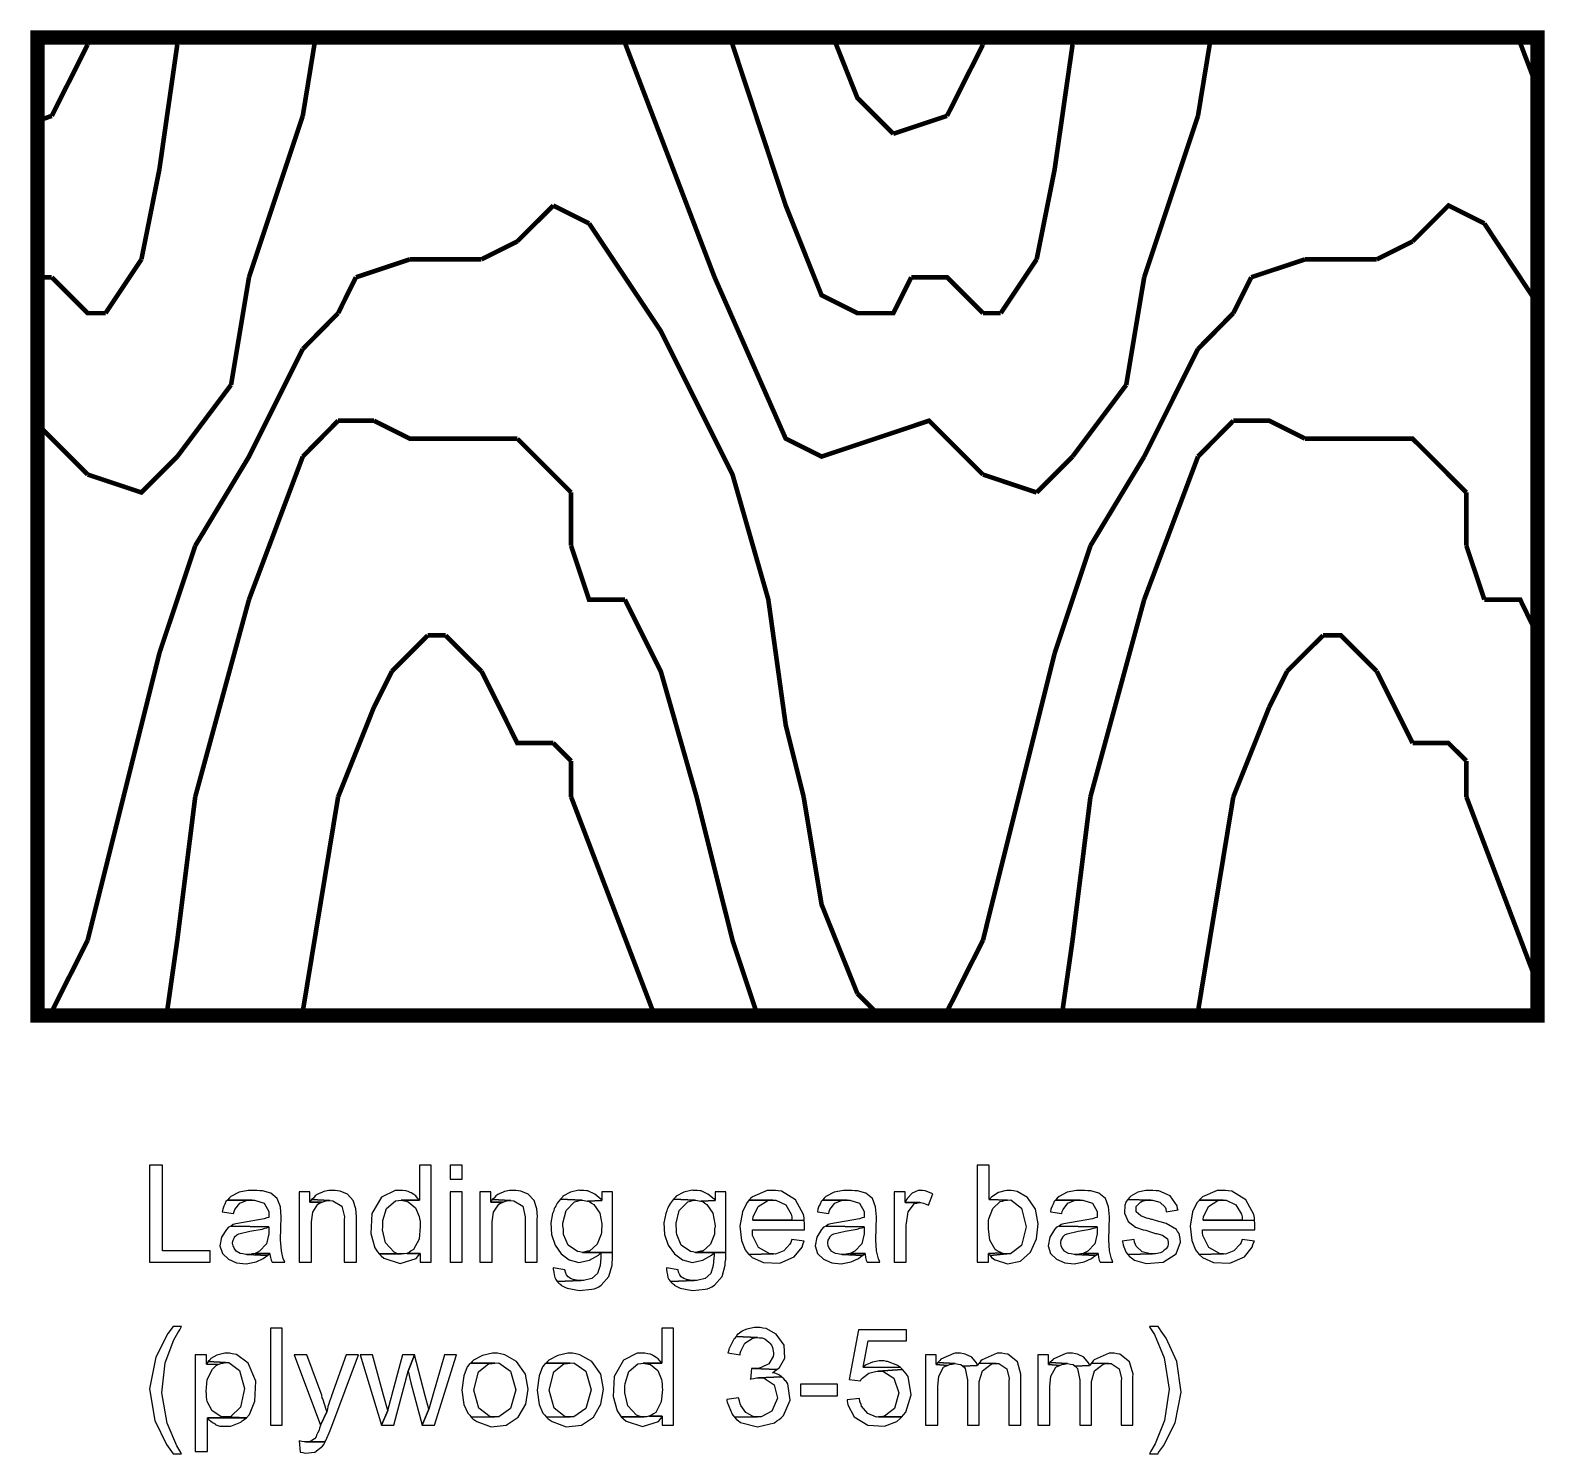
# Model space of a CAD drawing. Extents: x 1 to 22.3, y 1.3 to 32.
# Drawn here: x 9.833 to 12.297, y 1.577 to 3.892 of the extents above; entities that cross this region are included whole.
import ezdxf

# ---------------------------------------------------------------- set-up
doc = ezdxf.new("R2010")
doc.units = 0
doc.layers.get('0').update_dxf_attribs({"linetype": 'CONTINUOUS'})

msp = doc.modelspace()

# ---------------------------------------------------------------- linework, layer by layer
at = {"color": 0, "const_width": 0.02333}
msp.add_lwpolyline([(9.845, 3.88026), (12.2858, 3.88026), (12.2858, 2.28944), (9.845, 2.28944), (9.845, 3.88026)], close=True, dxfattribs=at)
at = {"color": 253, "const_width": 0.0075}
for points in [[(9.86833, 3.75276), (9.92665, 3.8686)], [(9.92665, 3.8686), (9.92914, 3.88026)], [(10.0433, 3.66525), (10.0725, 3.8686)], [(10.0725, 3.8686), (10.0733, 3.88026)], [(10.2767, 3.75276), (10.2975, 3.88026)], [(10.7975, 3.88026), (10.9467, 3.49029)], [(10.9725, 3.88026), (10.9759, 3.8686)], [(10.9759, 3.8686), (11.0625, 3.60693), (11.1208, 3.4611), (11.1791, 3.43192), (11.2375, 3.43192), (11.2667, 3.49029)], [(11.14, 3.88026), (11.1791, 3.78196), (11.2375, 3.72358)], [(11.325, 3.75276), (11.3834, 3.8686)], [(11.3834, 3.8686), (11.3858, 3.88026)], [(11.5, 3.66525), (11.5292, 3.8686)], [(11.5292, 3.8686), (11.53, 3.88026)], [(11.7333, 3.75276), (11.7542, 3.88026)], [(12.2542, 3.88026), (12.2858, 3.79693)], [(9.845, 3.74442), (9.86833, 3.75276)], [(10.1892, 3.49029), (10.2767, 3.75276)], [(11.2375, 3.72358), (11.325, 3.75276)], [(11.6458, 3.49029), (11.7333, 3.75276)], [(10.0142, 3.51942), (10.0433, 3.66525)], [(11.4708, 3.51942), (11.5, 3.66525)], [(10.6258, 3.54861), (10.6842, 3.60693)], [(10.6842, 3.60693), (10.7425, 3.57775)], [(12.0825, 3.54861), (12.1408, 3.60693), (12.1992, 3.57775)], [(10.7425, 3.57775), (10.8592, 3.40278), (10.9759, 3.16943), (11.0342, 2.9661), (11.0625, 2.76193), (11.0917, 2.64529)], [(12.1992, 3.57775), (12.2858, 3.44694)], [(10.5675, 3.51942), (10.6258, 3.54861)], [(12.0241, 3.51942), (12.0825, 3.54861)], [(9.95583, 3.43192), (10.0142, 3.51942)], [(10.3633, 3.49029), (10.4508, 3.51942)], [(10.4508, 3.51942), (10.5384, 3.51942)], [(10.5675, 3.51942), (10.5384, 3.51942)], [(11.4125, 3.43192), (11.4708, 3.51942)], [(11.82, 3.49029), (11.9075, 3.51942)], [(11.9075, 3.51942), (11.995, 3.51942)], [(12.0241, 3.51942), (11.995, 3.51942)], [(9.845, 3.49029), (9.86833, 3.49029)], [(9.86833, 3.49029), (9.89751, 3.4611)], [(10.16, 3.31526), (10.1892, 3.49029)], [(10.3342, 3.43192), (10.3633, 3.49029)], [(10.9467, 3.49029), (11.0625, 3.22775), (11.1208, 3.19862), (11.2958, 3.25694), (11.3834, 3.16943)], [(11.2667, 3.49029), (11.325, 3.49029), (11.3542, 3.4611)], [(11.6166, 3.31526), (11.6458, 3.49029)], [(11.7908, 3.43192), (11.82, 3.49029)], [(9.89751, 3.4611), (9.92665, 3.43192), (9.95583, 3.43192)], [(11.3542, 3.4611), (11.3834, 3.43192)], [(10.2767, 3.37358), (10.3342, 3.43192)], [(11.3834, 3.43192), (11.4125, 3.43192)], [(11.7333, 3.37358), (11.7908, 3.43192)], [(10.1892, 3.19862), (10.2767, 3.37358)], [(11.6458, 3.19862), (11.7333, 3.37358)], [(10.0725, 3.19862), (10.16, 3.31526)], [(11.5292, 3.19862), (11.6166, 3.31526)], [(9.845, 3.25108), (9.92665, 3.16943)], [(10.2767, 3.19862), (10.3342, 3.25694)], [(10.3342, 3.25694), (10.3925, 3.25694)], [(10.3925, 3.25694), (10.4508, 3.22775), (10.5092, 3.22775)], [(11.7333, 3.19862), (11.7908, 3.25694)], [(11.7908, 3.25694), (11.8492, 3.25694), (11.9075, 3.22775)], [(10.5092, 3.22775), (10.5384, 3.22775)], [(10.5384, 3.22775), (10.6258, 3.22775)], [(10.6258, 3.22775), (10.655, 3.19862)], [(11.9075, 3.22775), (11.9658, 3.22775)], [(11.9658, 3.22775), (11.995, 3.22775)], [(11.995, 3.22775), (12.0825, 3.22775), (12.1117, 3.19862)], [(9.92665, 3.16943), (10.0142, 3.14025), (10.0725, 3.19862)], [(10.1017, 3.0536), (10.1892, 3.19862)], [(10.1892, 2.9661), (10.2767, 3.19862)], [(10.655, 3.19862), (10.7133, 3.14025)], [(11.4708, 3.14025), (11.5292, 3.19862)], [(11.5583, 3.0536), (11.6458, 3.19862)], [(11.6458, 2.9661), (11.7333, 3.19862)], [(12.1117, 3.19862), (12.17, 3.14025)], [(11.3834, 3.16943), (11.4708, 3.14025)], [(10.7133, 3.14025), (10.7133, 3.0536)], [(12.17, 3.14025), (12.17, 3.0536)], [(10.0433, 2.87858), (10.1017, 3.0536)], [(10.7133, 3.0536), (10.7425, 2.9661), (10.8008, 2.9661)], [(11.5, 2.87858), (11.5583, 3.0536)], [(12.17, 3.0536), (12.1992, 2.9661)], [(10.1017, 2.64524), (10.1892, 2.9661)], [(10.8008, 2.9661), (10.83, 2.90776)], [(11.5583, 2.64524), (11.6458, 2.9661)], [(12.1992, 2.9661), (12.2575, 2.9661), (12.2858, 2.90776)], [(10.4217, 2.84944), (10.48, 2.90776)], [(10.48, 2.90776), (10.5092, 2.90776)], [(10.5092, 2.90776), (10.5384, 2.87858)], [(10.9175, 2.64524), (10.8592, 2.84944), (10.83, 2.90776)], [(11.8783, 2.84944), (11.9367, 2.90776)], [(11.9367, 2.90776), (11.9658, 2.90776), (11.995, 2.87858)], [(9.98503, 2.64524), (10.0433, 2.87858)], [(10.5384, 2.87858), (10.5675, 2.84944)], [(11.4417, 2.64524), (11.5, 2.87858)], [(11.995, 2.87858), (12.0241, 2.84944)], [(10.3925, 2.79107), (10.4217, 2.84944)], [(10.5675, 2.84944), (10.5967, 2.79107)], [(11.8492, 2.79107), (11.8783, 2.84944)], [(12.0241, 2.84944), (12.0533, 2.79107)], [(10.3342, 2.64524), (10.3925, 2.79107)], [(10.5967, 2.79107), (10.6258, 2.73275), (10.655, 2.73275)], [(11.7908, 2.64524), (11.8492, 2.79107)], [(12.0533, 2.79107), (12.0825, 2.73275)], [(10.655, 2.73275), (10.6842, 2.73275)], [(10.6842, 2.73275), (10.7133, 2.70361)], [(12.0825, 2.73275), (12.1117, 2.73275)], [(12.1117, 2.73275), (12.1408, 2.73275), (12.17, 2.70361)], [(10.7133, 2.64524), (10.7133, 2.70361)], [(12.17, 2.64524), (12.17, 2.70361)], [(9.95583, 2.5286), (9.98503, 2.64529)], [(10.0725, 2.41194), (10.1017, 2.64524)], [(10.2767, 2.29611), (10.3342, 2.64529)], [(10.7133, 2.64524), (10.8492, 2.28944)], [(10.9175, 2.64524), (10.9759, 2.41194), (11.0167, 2.28944)], [(11.0917, 2.64524), (11.1208, 2.47026), (11.1791, 2.32525)], [(11.4125, 2.5286), (11.4417, 2.64529)], [(11.5292, 2.41194), (11.5583, 2.64524)], [(11.7333, 2.29611), (11.7908, 2.64529)], [(12.17, 2.64524), (12.2858, 2.34028)], [(9.92665, 2.41194), (9.95583, 2.5286)], [(11.3834, 2.41194), (11.4125, 2.5286)], [(9.86833, 2.29611), (9.92665, 2.41194)], [(10.055, 2.28944), (10.0725, 2.41194)], [(11.325, 2.29611), (11.3834, 2.41194)], [(11.5117, 2.28944), (11.5292, 2.41194)], [(11.1791, 2.32525), (11.215, 2.28944)], [(9.84999, 2.28944), (9.86833, 2.29611)], [(10.2741, 2.28944), (10.2767, 2.29611)], [(11.3066, 2.28944), (11.325, 2.29611)], [(11.7308, 2.28944), (11.7333, 2.29611)]]:
    msp.add_lwpolyline(points, dxfattribs=at)
at = {"color": 0}
for points in [[(10.0483, 2.04611), (10.0275, 2.04611), (10.0275, 1.88861), (10.1258, 1.88861), (10.1258, 1.90696), (10.0483, 1.90696)], [(10.4858, 2.04611), (10.4667, 2.04611), (10.4667, 1.98942), (10.4367, 1.98942), (10.445, 1.98774), (10.4484, 1.98676), (10.4602, 1.97706), (10.4662, 1.96272), (10.4667, 1.95942), (10.4675, 1.95443), (10.4675, 1.94943), (10.4679, 1.94618), (10.466, 1.92606), (10.4567, 1.90886), (10.4533, 1.90696), (10.45, 1.9044), (10.4459, 1.90278), (10.4675, 1.90278), (10.4675, 1.88861), (10.4858, 1.88861)], [(10.5167, 2.0236), (10.5358, 2.0236), (10.5358, 2.04611), (10.5167, 2.04611), (10.5167, 2.0236)], [(11.3933, 2.04611), (11.3742, 2.04611), (11.3742, 1.88861), (11.3925, 1.88861), (11.3925, 1.90278), (11.4134, 1.9036), (11.4067, 1.90696), (11.4034, 1.90896), (11.3946, 1.92432), (11.3925, 1.94265), (11.3925, 1.94607), (11.3925, 1.95611), (11.3929, 1.9591), (11.3994, 1.97553), (11.4117, 1.98719), (11.415, 1.98774), (11.4192, 1.98942), (11.4233, 1.98942), (11.3933, 1.99029)], [(10.1967, 2.00526), (10.1917, 2.00526), (10.1881, 2.00493), (10.1732, 2.00206), (10.1597, 1.99517), (10.1567, 1.99278), (10.1542, 1.98942), (10.1942, 1.98942), (10.1984, 1.98921), (10.2141, 1.98454), (10.2216, 1.97076), (10.2217, 1.9661), (10.2217, 1.9611), (10.2183, 1.96029), (10.2139, 1.9591), (10.1676, 1.95079), (10.1634, 1.94943), (10.16, 1.94694), (10.2217, 1.94607), (10.2217, 1.93858), (10.2217, 1.93446), (10.2179, 1.9184), (10.2064, 1.90653), (10.2025, 1.9044), (10.1992, 1.90278), (10.2233, 1.90278), (10.2233, 1.9011), (10.2242, 1.89611), (10.225, 1.89193), (10.2267, 1.88861), (10.2475, 1.88861), (10.2467, 1.89025), (10.2449, 1.8941), (10.2419, 1.90668), (10.2407, 1.92497), (10.2412, 1.94385), (10.2416, 1.96208), (10.2402, 1.97846), (10.2351, 1.99181), (10.2246, 2.00088), (10.2112, 2.00439), (10.2067, 2.00444), (10.2017, 2.00526)], [(10.2884, 2.00276), (10.2708, 2.00276), (10.2708, 1.88861), (10.2908, 1.88861), (10.2908, 1.95111), (10.2907, 1.95421), (10.293, 1.96983), (10.3013, 1.98275), (10.3041, 1.98443), (10.3083, 1.98611), (10.2884, 1.98611)], [(10.325, 2.00526), (10.3192, 2.00526), (10.3108, 2.00358), (10.3075, 2.00196), (10.3033, 2.00028), (10.3, 1.99858), (10.2967, 1.9961), (10.2942, 1.99278), (10.2908, 1.99029), (10.3209, 1.98861), (10.3258, 1.98839), (10.3404, 1.97944), (10.3445, 1.96218), (10.3442, 1.95774), (10.3442, 1.88861), (10.3642, 1.88861), (10.3642, 1.95861), (10.3642, 1.96272), (10.3632, 1.97504), (10.3588, 1.98888), (10.3494, 1.99903), (10.3375, 2.0039), (10.3333, 2.00444), (10.3292, 2.00526)], [(10.435, 2.00526), (10.4342, 2.00526), (10.4268, 2.00526), (10.4047, 1.99419), (10.3893, 1.96756), (10.3875, 1.93479), (10.394, 1.91157), (10.3983, 1.90528), (10.4008, 1.90192), (10.4375, 1.90192), (10.4333, 1.90192), (10.43, 1.90278), (10.4255, 1.90446), (10.4115, 1.91997), (10.4066, 1.94086), (10.4067, 1.94526), (10.4067, 1.95193), (10.4071, 1.95611), (10.4129, 1.97553), (10.4277, 1.98796), (10.4325, 1.98861), (10.4367, 1.98942), (10.4667, 1.98942), (10.4633, 1.99278), (10.4608, 1.9961), (10.4575, 1.99858), (10.4533, 2.00108), (10.4517, 2.00196), (10.4483, 2.00358), (10.4442, 2.00444), (10.4392, 2.00526)], [(10.5167, 1.88861), (10.5358, 1.88861), (10.5358, 2.00276), (10.5167, 2.00276), (10.5167, 1.88861)], [(10.5825, 2.00276), (10.565, 2.00276), (10.565, 1.88861), (10.585, 1.88861), (10.585, 1.95111), (10.5848, 1.95421), (10.5872, 1.96983), (10.5955, 1.98275), (10.5983, 1.98443), (10.6025, 1.98611), (10.5825, 1.98611)], [(10.6191, 2.00526), (10.6133, 2.00526), (10.605, 2.00358), (10.6017, 2.00196), (10.5975, 2.00028), (10.5942, 1.99858), (10.5908, 1.9961), (10.5883, 1.99278), (10.585, 1.99029), (10.615, 1.98861), (10.62, 1.98839), (10.6346, 1.97944), (10.6387, 1.96218), (10.6383, 1.95774), (10.6383, 1.88861), (10.6583, 1.88861), (10.6583, 1.95861), (10.6584, 1.96272), (10.6574, 1.97504), (10.653, 1.98888), (10.6436, 1.99903), (10.6316, 2.0039), (10.6275, 2.00444), (10.6233, 2.00526)], [(10.73, 2.00526), (10.7275, 2.00526), (10.726, 2.00553), (10.7125, 2.00228), (10.7001, 1.99576), (10.6992, 1.99442), (10.6959, 1.9911), (10.7308, 1.98942), (10.7317, 1.98942), (10.74, 1.98774), (10.7633, 1.98861), (10.7633, 1.98942), (10.7619, 1.99089), (10.7518, 1.99897), (10.7405, 2.00435), (10.7383, 2.00444), (10.7342, 2.00526)], [(10.7808, 2.00276), (10.7633, 2.00276), (10.7633, 1.98861), (10.74, 1.98774), (10.7433, 1.98693), (10.7467, 1.98443), (10.7502, 1.98226), (10.7599, 1.96799), (10.7631, 1.95068), (10.7633, 1.94694), (10.7625, 1.94194), (10.7625, 1.9369), (10.7623, 1.93392), (10.7557, 1.91769), (10.7432, 1.90657), (10.74, 1.90608), (10.7317, 1.9044), (10.7808, 1.9044)], [(10.9142, 2.00526), (10.9117, 2.00526), (10.9102, 2.00553), (10.8967, 2.00228), (10.8843, 1.99576), (10.8834, 1.99442), (10.88, 1.9911), (10.915, 1.98942), (10.9158, 1.98942), (10.9242, 1.98774), (10.9475, 1.98861), (10.9475, 1.98942), (10.946, 1.99089), (10.936, 1.99897), (10.9247, 2.00435), (10.9225, 2.00444), (10.9183, 2.00526)], [(10.965, 2.00276), (10.9475, 2.00276), (10.9475, 1.98861), (10.9242, 1.98774), (10.9275, 1.98693), (10.9308, 1.98443), (10.9343, 1.98226), (10.9441, 1.96799), (10.9473, 1.95068), (10.9475, 1.94694), (10.9467, 1.94194), (10.9467, 1.9369), (10.9465, 1.93392), (10.9399, 1.91769), (10.9274, 1.90657), (10.9242, 1.90608), (10.9158, 1.9044), (10.965, 1.9044)], [(11.0417, 2.00526), (11.0408, 2.00526), (11.0321, 2.00526), (11.0083, 1.9949), (11.0059, 1.99278), (11.0025, 1.98942), (11.0417, 1.98942), (11.0464, 1.9891), (11.0626, 1.98172), (11.0715, 1.96631), (11.0725, 1.96192), (11.0725, 1.95692), (11.0092, 1.95692), (11.0925, 1.95611), (11.0925, 1.96029), (11.0917, 1.96576), (11.0786, 1.98964), (11.0557, 2.00385), (11.05, 2.00444), (11.0458, 2.00526)], [(11.165, 2.00526), (11.16, 2.00526), (11.1564, 2.00493), (11.1415, 2.00206), (11.128, 1.99517), (11.125, 1.99278), (11.1225, 1.98942), (11.1625, 1.98942), (11.1667, 1.98921), (11.1825, 1.98454), (11.1899, 1.97076), (11.19, 1.9661), (11.19, 1.9611), (11.1867, 1.96029), (11.1823, 1.9591), (11.136, 1.95079), (11.1317, 1.94943), (11.1283, 1.94694), (11.19, 1.94607), (11.19, 1.93858), (11.19, 1.93446), (11.1862, 1.9184), (11.1747, 1.90653), (11.1708, 1.9044), (11.1675, 1.90278), (11.1917, 1.90278), (11.1917, 1.9011), (11.1925, 1.89611), (11.1934, 1.89193), (11.195, 1.88861), (11.2158, 1.88861), (11.215, 1.89025), (11.2132, 1.8941), (11.2102, 1.90668), (11.209, 1.92497), (11.2095, 1.94385), (11.21, 1.96208), (11.2086, 1.97846), (11.2035, 1.99181), (11.1929, 2.00088), (11.1795, 2.00439), (11.175, 2.00444), (11.17, 2.00526)], [(11.2567, 2.00276), (11.2392, 2.00276), (11.2392, 1.88861), (11.2584, 1.88861), (11.2584, 1.94862), (11.2588, 1.95182), (11.2615, 1.97026), (11.2718, 1.98378), (11.2758, 1.98443), (11.2808, 1.98525), (11.2567, 1.98525)], [(11.2817, 2.00526), (11.2808, 2.00526), (11.2781, 2.0051), (11.2682, 2.00065), (11.2607, 1.9924), (11.2592, 1.99029), (11.2567, 1.98525), (11.2825, 1.98525), (11.2867, 1.98443), (11.295, 1.98113), (11.3017, 1.9994), (11.2892, 2.00444), (11.285, 2.00526)], [(11.425, 2.00526), (11.4225, 2.00526), (11.419, 2.00461), (11.4085, 2.00196), (11.3995, 1.99582), (11.3967, 1.9936), (11.3933, 1.99029), (11.4233, 1.98942), (11.429, 1.98958), (11.4464, 1.97601), (11.4539, 1.94564), (11.4459, 1.91531), (11.4283, 1.90181), (11.4225, 1.90192), (11.395, 1.89942), (11.3975, 1.89611), (11.4032, 1.89236), (11.4234, 1.8859), (11.4447, 1.89003), (11.4607, 1.90479), (11.4705, 1.92626), (11.4735, 1.95079), (11.4689, 1.9745), (11.4557, 1.99371), (11.4392, 2.00331), (11.4333, 2.00444), (11.4291, 2.00526)], [(11.5442, 2.00526), (11.5392, 2.00526), (11.5356, 2.00493), (11.5207, 2.00206), (11.5072, 1.99517), (11.5042, 1.99278), (11.5017, 1.98942), (11.5417, 1.98942), (11.5459, 1.98921), (11.5616, 1.98454), (11.5691, 1.97076), (11.5692, 1.9661), (11.5692, 1.9611), (11.5658, 1.96029), (11.5615, 1.9591), (11.5151, 1.95079), (11.5108, 1.94943), (11.5075, 1.94694), (11.5692, 1.94607), (11.5692, 1.93858), (11.5692, 1.93446), (11.5654, 1.9184), (11.5539, 1.90653), (11.55, 1.9044), (11.5467, 1.90278), (11.5709, 1.90278), (11.5709, 1.9011), (11.5717, 1.89611), (11.5725, 1.89193), (11.5742, 1.88861), (11.595, 1.88861), (11.5942, 1.89025), (11.5924, 1.8941), (11.5894, 1.90668), (11.5882, 1.92497), (11.5887, 1.94385), (11.5891, 1.96208), (11.5877, 1.97846), (11.5826, 1.99181), (11.5721, 2.00088), (11.5587, 2.00439), (11.5541, 2.00444), (11.5492, 2.00526)], [(11.655, 2.00526), (11.6517, 2.00526), (11.6483, 2.00499), (11.6356, 2.00211), (11.6243, 1.99571), (11.6217, 1.9936), (11.6191, 1.99029), (11.6567, 1.98942), (11.6593, 1.98931), (11.6712, 1.98617), (11.6798, 1.97792), (11.6808, 1.97526), (11.6816, 1.97026), (11.7008, 1.97358), (11.7, 1.97526), (11.6994, 1.98004), (11.6882, 1.99653), (11.6694, 2.00418), (11.665, 2.00444), (11.66, 2.00526)], [(11.7741, 2.00526), (11.7733, 2.00526), (11.7646, 2.00526), (11.7408, 1.9949), (11.7383, 1.99278), (11.735, 1.98942), (11.7741, 1.98942), (11.7789, 1.9891), (11.7951, 1.98172), (11.804, 1.96631), (11.805, 1.96192), (11.805, 1.95692), (11.7416, 1.95692), (11.825, 1.95611), (11.825, 1.96029), (11.8242, 1.96576), (11.8111, 1.98964), (11.7882, 2.00385), (11.7825, 2.00444), (11.7783, 2.00526)], [(10.1542, 1.98942), (10.1517, 1.98693), (10.15, 1.98275), (10.1483, 1.97944), (10.1467, 1.97444), (10.1458, 1.97026), (10.1642, 1.96778), (10.165, 1.97108), (10.1662, 1.9739), (10.1741, 1.98426), (10.186, 1.98931), (10.1892, 1.98942), (10.1942, 1.98942)], [(10.2908, 1.99029), (10.2884, 1.98611), (10.3083, 1.98611), (10.3125, 1.98774), (10.3167, 1.98861), (10.3209, 1.98861)], [(10.585, 1.99029), (10.5825, 1.98611), (10.6025, 1.98611), (10.6067, 1.98774), (10.6108, 1.98861), (10.615, 1.98861)], [(10.6959, 1.9911), (10.6908, 1.98443), (10.6883, 1.98025), (10.6867, 1.97607), (10.6858, 1.97607), (10.685, 1.97194), (10.6832, 1.96739), (10.6803, 1.95253), (10.6813, 1.93343), (10.6872, 1.91607), (10.6972, 1.90181), (10.7104, 1.89204), (10.7261, 1.88813), (10.7435, 1.89154), (10.7577, 1.89996), (10.7617, 1.9036), (10.7808, 1.9044), (10.7317, 1.9044), (10.7275, 1.90528), (10.7235, 1.9056), (10.7085, 1.91596), (10.7011, 1.93317), (10.7008, 1.9369), (10.7008, 1.94194), (10.7, 1.94775), (10.7, 1.95182), (10.7051, 1.97222), (10.7189, 1.98671), (10.7233, 1.98774), (10.7267, 1.98861), (10.7308, 1.98942)], [(10.88, 1.9911), (10.875, 1.98443), (10.8725, 1.98025), (10.8708, 1.97607), (10.87, 1.97607), (10.8691, 1.97194), (10.8673, 1.96739), (10.8644, 1.95253), (10.8654, 1.93343), (10.8713, 1.91607), (10.8813, 1.90181), (10.8946, 1.89204), (10.9103, 1.88813), (10.9277, 1.89154), (10.9419, 1.89996), (10.9459, 1.9036), (10.965, 1.9044), (10.9158, 1.9044), (10.9117, 1.90528), (10.9077, 1.9056), (10.8926, 1.91596), (10.8852, 1.93317), (10.885, 1.9369), (10.885, 1.94194), (10.8842, 1.94775), (10.8842, 1.95182), (10.8893, 1.97222), (10.9031, 1.98671), (10.9075, 1.98774), (10.9108, 1.98861), (10.915, 1.98942)], [(11.0025, 1.98942), (11.0025, 1.98861), (10.999, 1.98492), (10.992, 1.97017), (10.988, 1.947), (10.9907, 1.92361), (10.9967, 1.90847), (11, 1.9044), (11.0025, 1.9011), (11.0425, 1.90192), (11.0417, 1.90192), (11.0369, 1.90186), (11.0184, 1.91222), (11.0087, 1.93164), (11.0084, 1.93608), (11.0084, 1.94108), (11.0933, 1.94108), (11.0933, 1.95111), (11.0925, 1.95611), (11.0092, 1.95692), (11.0092, 1.95779), (11.0097, 1.96203), (11.0177, 1.97894), (11.0332, 1.98876), (11.0375, 1.98942), (11.0417, 1.98942)], [(11.1225, 1.98942), (11.12, 1.98693), (11.1183, 1.98275), (11.1166, 1.97944), (11.115, 1.97444), (11.1142, 1.97026), (11.1325, 1.96778), (11.1334, 1.97108), (11.1345, 1.9739), (11.1424, 1.98426), (11.1543, 1.98931), (11.1575, 1.98942), (11.1625, 1.98942)], [(11.5017, 1.98942), (11.4992, 1.98693), (11.4975, 1.98275), (11.4958, 1.97944), (11.4941, 1.97444), (11.4933, 1.97026), (11.5117, 1.96778), (11.5125, 1.97108), (11.5137, 1.9739), (11.5216, 1.98426), (11.5335, 1.98931), (11.5367, 1.98942), (11.5417, 1.98942)], [(11.6191, 1.99029), (11.6166, 1.98693), (11.6158, 1.98525), (11.6144, 1.98128), (11.6136, 1.96793), (11.6195, 1.95464), (11.6318, 1.94542), (11.6441, 1.94103), (11.6483, 1.94026), (11.6542, 1.93858), (11.6642, 1.93528), (11.666, 1.93506), (11.6758, 1.93246), (11.6835, 1.92638), (11.6842, 1.92443), (11.685, 1.92025), (11.685, 1.91775), (11.6842, 1.91444), (11.6816, 1.91026), (11.6783, 1.90776), (11.6758, 1.90528), (11.6725, 1.9036), (11.6642, 1.90192), (11.6592, 1.90192), (11.6191, 1.9011), (11.6217, 1.89779), (11.625, 1.89529), (11.63, 1.89165), (11.6492, 1.88639), (11.6765, 1.88851), (11.6978, 1.90192), (11.705, 1.92101), (11.7042, 1.92692), (11.7025, 1.93528), (11.7, 1.93858), (11.6986, 1.94151), (11.6816, 1.95107), (11.6619, 1.95682), (11.6592, 1.95779), (11.6583, 1.95779), (11.6525, 1.95942), (11.6494, 1.95996), (11.6403, 1.96354), (11.6327, 1.97049), (11.6325, 1.979), (11.6397, 1.98628), (11.6425, 1.98774), (11.6467, 1.98861), (11.6517, 1.98942), (11.6567, 1.98942)], [(11.735, 1.98942), (11.735, 1.98861), (11.7315, 1.98492), (11.7245, 1.97017), (11.7205, 1.947), (11.7232, 1.92361), (11.7292, 1.90847), (11.7325, 1.9044), (11.735, 1.9011), (11.775, 1.90192), (11.7741, 1.90192), (11.7694, 1.90186), (11.7509, 1.91222), (11.7412, 1.93164), (11.7408, 1.93608), (11.7408, 1.94108), (11.8258, 1.94108), (11.8258, 1.95111), (11.825, 1.95611), (11.7416, 1.95692), (11.7416, 1.95779), (11.7422, 1.96203), (11.7502, 1.97894), (11.7657, 1.98876), (11.77, 1.98942), (11.7741, 1.98942)], [(10.16, 1.94694), (10.1558, 1.94526), (10.1525, 1.94179), (10.1446, 1.92925), (10.1419, 1.91482), (10.1461, 1.90267), (10.1557, 1.89333), (10.169, 1.88753), (10.1845, 1.88579), (10.2007, 1.88872), (10.2125, 1.89432), (10.2158, 1.89692), (10.2192, 1.89942), (10.1858, 1.9011), (10.1842, 1.9011), (10.1791, 1.90192), (10.175, 1.90278), (10.1683, 1.90608), (10.1675, 1.90776), (10.165, 1.91108), (10.1634, 1.91525), (10.1625, 1.91943), (10.1625, 1.92025), (10.1634, 1.92443), (10.1658, 1.9286), (10.1658, 1.92942), (10.1692, 1.93278), (10.1727, 1.93468), (10.1907, 1.93869), (10.2105, 1.942), (10.215, 1.94358), (10.2183, 1.94444), (10.2217, 1.94607)], [(11.1283, 1.94694), (11.1242, 1.94526), (11.1209, 1.94179), (11.113, 1.92925), (11.1102, 1.91482), (11.1144, 1.90267), (11.124, 1.89333), (11.1373, 1.88753), (11.1529, 1.88579), (11.1691, 1.88872), (11.1809, 1.89432), (11.1842, 1.89692), (11.1875, 1.89942), (11.1542, 1.9011), (11.1525, 1.9011), (11.1475, 1.90192), (11.1433, 1.90278), (11.1367, 1.90608), (11.1358, 1.90776), (11.1334, 1.91108), (11.1317, 1.91525), (11.1309, 1.91943), (11.1309, 1.92025), (11.1317, 1.92443), (11.1342, 1.9286), (11.1342, 1.92942), (11.1375, 1.93278), (11.141, 1.93468), (11.159, 1.93869), (11.1788, 1.942), (11.1833, 1.94358), (11.1867, 1.94444), (11.19, 1.94607)], [(11.5075, 1.94694), (11.5033, 1.94526), (11.5, 1.94179), (11.4921, 1.92925), (11.4894, 1.91482), (11.4936, 1.90267), (11.5032, 1.89333), (11.5165, 1.88753), (11.532, 1.88579), (11.5482, 1.88872), (11.56, 1.89432), (11.5633, 1.89692), (11.5667, 1.89942), (11.5333, 1.9011), (11.5317, 1.9011), (11.5267, 1.90192), (11.5225, 1.90278), (11.5158, 1.90608), (11.515, 1.90776), (11.5125, 1.91108), (11.5108, 1.91525), (11.51, 1.91943), (11.51, 1.92025), (11.5108, 1.92443), (11.5133, 1.9286), (11.5133, 1.92942), (11.5167, 1.93278), (11.5202, 1.93468), (11.5381, 1.93869), (11.558, 1.942), (11.5625, 1.94358), (11.5658, 1.94444), (11.5692, 1.94607)], [(11.0725, 1.92524), (11.0709, 1.92025), (11.0694, 1.91758), (11.0594, 1.90668), (11.0458, 1.90164), (11.0425, 1.90192), (11.0025, 1.9011), (11.0033, 1.90028), (11.0079, 1.896), (11.0262, 1.88797), (11.0528, 1.88672), (11.0765, 1.89686), (11.0893, 1.91265), (11.0908, 1.91863), (11.0925, 1.92275)], [(11.6292, 1.92524), (11.61, 1.92275), (11.6108, 1.92025), (11.6117, 1.91607), (11.615, 1.90776), (11.6166, 1.9044), (11.6191, 1.9011), (11.6592, 1.90192), (11.6583, 1.90192), (11.6558, 1.90181), (11.6426, 1.90539), (11.6327, 1.91439), (11.6317, 1.91694), (11.63, 1.92111)], [(11.805, 1.92524), (11.8033, 1.92025), (11.8019, 1.91758), (11.7919, 1.90668), (11.7783, 1.90164), (11.775, 1.90192), (11.735, 1.9011), (11.7358, 1.90028), (11.7404, 1.896), (11.7587, 1.88797), (11.7853, 1.88672), (11.809, 1.89686), (11.8217, 1.91265), (11.8233, 1.91863), (11.825, 1.92275)], [(10.1992, 1.90278), (10.195, 1.90192), (10.19, 1.9011), (10.1858, 1.9011), (10.2192, 1.89942), (10.2233, 1.90278)], [(10.4459, 1.90278), (10.4417, 1.90192), (10.4008, 1.90192), (10.4042, 1.8986), (10.4085, 1.89481), (10.4354, 1.88601), (10.4612, 1.89453), (10.465, 1.89942), (10.4675, 1.90278)], [(10.7808, 1.9044), (10.7617, 1.9036), (10.7617, 1.89942), (10.7615, 1.89535), (10.7604, 1.88303), (10.7565, 1.87022), (10.7471, 1.86187), (10.7337, 1.85872), (10.7292, 1.85861), (10.6908, 1.85693), (10.6934, 1.85444), (10.6967, 1.85194), (10.6967, 1.85107), (10.7033, 1.84776), (10.7069, 1.84597), (10.7268, 1.84233), (10.7471, 1.84429), (10.7508, 1.84526), (10.755, 1.84694), (10.7584, 1.84858), (10.7622, 1.85092), (10.7748, 1.86501), (10.7799, 1.88336), (10.78, 1.88775), (10.7808, 1.89274), (10.7808, 1.8986)], [(10.965, 1.9044), (10.9459, 1.9036), (10.9459, 1.89942), (10.9457, 1.89535), (10.9446, 1.88303), (10.9407, 1.87022), (10.9313, 1.86187), (10.9179, 1.85872), (10.9134, 1.85861), (10.875, 1.85693), (10.8775, 1.85444), (10.8809, 1.85194), (10.8809, 1.85107), (10.8875, 1.84776), (10.891, 1.84597), (10.9109, 1.84233), (10.9313, 1.84429), (10.935, 1.84526), (10.9392, 1.84694), (10.9425, 1.84858), (10.9464, 1.85092), (10.959, 1.86501), (10.9641, 1.88336), (10.9642, 1.88775), (10.965, 1.89274), (10.965, 1.8986)], [(11.1675, 1.90278), (11.1634, 1.90192), (11.1583, 1.9011), (11.1542, 1.9011), (11.1875, 1.89942), (11.1917, 1.90278)], [(11.4134, 1.9036), (11.3925, 1.90278), (11.395, 1.89942), (11.4225, 1.90192), (11.4175, 1.90192)], [(11.5467, 1.90278), (11.5425, 1.90192), (11.5375, 1.9011), (11.5333, 1.9011), (11.5667, 1.89942), (11.5709, 1.90278)], [(10.6842, 1.87944), (10.6842, 1.87696), (10.685, 1.8719), (10.6858, 1.86778), (10.6867, 1.86361), (10.6883, 1.86025), (10.6908, 1.85693), (10.7292, 1.85861), (10.725, 1.85861), (10.7167, 1.86025), (10.7125, 1.86193), (10.71, 1.86361), (10.7083, 1.86442), (10.7058, 1.86778), (10.7042, 1.8719), (10.7033, 1.87608)], [(10.8683, 1.87944), (10.8683, 1.87696), (10.8691, 1.8719), (10.87, 1.86778), (10.8708, 1.86361), (10.8725, 1.86025), (10.875, 1.85693), (10.9134, 1.85861), (10.9092, 1.85861), (10.9008, 1.86025), (10.8967, 1.86193), (10.8942, 1.86361), (10.8925, 1.86442), (10.89, 1.86778), (10.8883, 1.8719), (10.8875, 1.87608)], [(10.0792, 1.78358), (10.0658, 1.78358), (10.0571, 1.77251), (10.0374, 1.73406), (10.0275, 1.68257), (10.0361, 1.63075), (10.0549, 1.59164), (10.0633, 1.58024), (10.0658, 1.57693), (10.0792, 1.57693), (10.0783, 1.57861), (10.0716, 1.5899), (10.0561, 1.62685), (10.0475, 1.67567), (10.053, 1.72472), (10.0668, 1.76226), (10.0733, 1.7736), (10.0767, 1.7786)], [(10.2242, 1.62358), (10.2433, 1.62358), (10.2433, 1.78108), (10.2242, 1.78108), (10.2242, 1.62358)], [(10.88, 1.78108), (10.8608, 1.78108), (10.8608, 1.72444), (10.8308, 1.72444), (10.8392, 1.72276), (10.8426, 1.72179), (10.8543, 1.71203), (10.8603, 1.69775), (10.8608, 1.69444), (10.8617, 1.68946), (10.8617, 1.6844), (10.862, 1.68115), (10.8601, 1.66108), (10.8509, 1.64382), (10.8475, 1.64193), (10.8442, 1.63943), (10.84, 1.63775), (10.8617, 1.63775), (10.8617, 1.62358), (10.88, 1.62358)], [(11.0158, 1.78196), (11.0117, 1.78196), (10.9992, 1.7794), (10.995, 1.77778), (10.9916, 1.7761), (10.985, 1.77111), (10.9842, 1.77111), (10.9817, 1.76774), (11.0167, 1.76611), (11.02, 1.76525), (11.0241, 1.76525), (11.0283, 1.76361), (11.0317, 1.76113), (11.035, 1.75857), (11.0367, 1.75694), (11.0392, 1.75358), (11.0408, 1.74946), (11.0425, 1.7411), (11.0425, 1.73861), (11.0419, 1.73492), (11.035, 1.7231), (11.0226, 1.71696), (11.0192, 1.7161), (11.015, 1.71528), (11.01, 1.71528), (11.0483, 1.7136), (11.0526, 1.7169), (11.0611, 1.73232), (11.0599, 1.75342), (11.0471, 1.77149), (11.0308, 1.78033), (11.025, 1.78108), (11.0208, 1.78196)], [(11.2592, 1.7786), (11.1808, 1.7786), (11.1658, 1.69775), (11.1842, 1.69526), (11.1858, 1.69863), (11.1887, 1.70107), (11.1977, 1.70785), (11.2088, 1.71072), (11.2125, 1.7111), (11.2525, 1.7136), (11.2492, 1.7169), (11.1883, 1.71778), (11.1967, 1.76025), (11.2592, 1.76025)], [(11.6683, 1.78358), (11.6542, 1.78358), (11.655, 1.78196), (11.6624, 1.77067), (11.6784, 1.73269), (11.6862, 1.68197), (11.6788, 1.63108), (11.6636, 1.59278), (11.6567, 1.58111), (11.6542, 1.57693), (11.6683, 1.57693), (11.6692, 1.57861), (11.6774, 1.58968), (11.6961, 1.62711), (11.7061, 1.67686), (11.6987, 1.72689), (11.6813, 1.76497), (11.6733, 1.7761), (11.6708, 1.78028)], [(10.9817, 1.76774), (10.9792, 1.76443), (10.9781, 1.76307), (10.9701, 1.74713), (10.97, 1.74528), (10.9683, 1.7411), (10.9883, 1.73774), (10.9883, 1.74029), (10.9894, 1.74376), (10.9958, 1.75689), (11.0078, 1.76454), (11.0117, 1.76525), (11.0167, 1.76611)], [(10.12, 1.73774), (10.1017, 1.73774), (10.1017, 1.58024), (10.1217, 1.58024), (10.1217, 1.63525), (10.185, 1.63525), (10.15, 1.63693), (10.1467, 1.63693), (10.1431, 1.63737), (10.1292, 1.64675), (10.1213, 1.66194), (10.1208, 1.66525), (10.12, 1.66943), (10.12, 1.67443), (10.1196, 1.67811), (10.1211, 1.69737), (10.1296, 1.71436), (10.1325, 1.7169), (10.1358, 1.72026), (10.1392, 1.72194), (10.12, 1.72276)], [(10.1225, 1.72694), (10.12, 1.72276), (10.1392, 1.72194), (10.1433, 1.72358), (10.1467, 1.72444), (10.1508, 1.72526)], [(10.1525, 1.74029), (10.15, 1.74029), (10.1478, 1.7399), (10.1366, 1.73736), (10.1271, 1.7315), (10.1258, 1.72944), (10.1225, 1.72694), (10.1508, 1.72526), (10.1565, 1.72537), (10.1735, 1.71235), (10.1818, 1.68306), (10.1753, 1.65278), (10.1599, 1.63764), (10.1542, 1.63693), (10.15, 1.63693), (10.185, 1.63525), (10.1901, 1.64051), (10.1989, 1.66222), (10.2001, 1.69504), (10.1879, 1.72401), (10.1687, 1.73828), (10.1617, 1.73942), (10.1575, 1.74029)], [(10.2833, 1.73774), (10.2625, 1.73774), (10.3058, 1.62358), (10.3158, 1.64524), (10.3152, 1.64708), (10.3092, 1.66596), (10.3083, 1.66775), (10.3075, 1.67193)], [(10.3675, 1.73774), (10.3475, 1.73774), (10.3233, 1.67111), (10.3233, 1.67025), (10.32, 1.66194), (10.3192, 1.65776), (10.3175, 1.6536), (10.3167, 1.64942), (10.3158, 1.64524), (10.3058, 1.62358), (10.3058, 1.62278), (10.3041, 1.6186), (10.3033, 1.61529), (10.3008, 1.61025), (10.2992, 1.60693), (10.2983, 1.60444), (10.2958, 1.60107), (10.2917, 1.59858), (10.2908, 1.59776), (10.2867, 1.59608), (10.2817, 1.59608), (10.3133, 1.59608), (10.3133, 1.59694), (10.3142, 1.59814), (10.3212, 1.61475), (10.3217, 1.6161), (10.3242, 1.6219)], [(10.39, 1.73774), (10.37, 1.73774), (10.405, 1.62358), (10.415, 1.64692), (10.4083, 1.67193)], [(10.4583, 1.73774), (10.4392, 1.73774), (10.4208, 1.67111), (10.4206, 1.66906), (10.4152, 1.64888), (10.415, 1.64692), (10.405, 1.62358), (10.425, 1.62358), (10.4483, 1.7111)], [(10.4583, 1.73774), (10.4483, 1.7111), (10.4525, 1.69194), (10.4708, 1.62358), (10.4817, 1.64942), (10.4759, 1.67111)], [(10.5267, 1.73774), (10.5075, 1.73774), (10.4883, 1.67193), (10.4817, 1.64942), (10.4708, 1.62358), (10.4908, 1.62358)], [(10.5892, 1.74029), (10.5883, 1.74029), (10.5853, 1.74029), (10.5692, 1.73682), (10.5547, 1.72911), (10.5525, 1.72694), (10.55, 1.72444), (10.5892, 1.72444), (10.5955, 1.72456), (10.6147, 1.71094), (10.6232, 1.68061), (10.6147, 1.65033), (10.5955, 1.63683), (10.5892, 1.63693), (10.5508, 1.63613), (10.5533, 1.63357), (10.5599, 1.62912), (10.583, 1.62088), (10.6079, 1.62315), (10.6271, 1.63661), (10.6394, 1.6575), (10.6437, 1.68201), (10.6391, 1.70638), (10.6243, 1.72678), (10.6052, 1.73785), (10.5983, 1.73942), (10.5933, 1.74029)], [(10.7116, 1.74029), (10.7108, 1.74029), (10.7078, 1.74029), (10.6917, 1.73682), (10.6772, 1.72911), (10.675, 1.72694), (10.6725, 1.72444), (10.7116, 1.72444), (10.718, 1.72456), (10.7372, 1.71094), (10.7457, 1.68061), (10.7371, 1.65033), (10.718, 1.63683), (10.7116, 1.63693), (10.6733, 1.63613), (10.6758, 1.63357), (10.6824, 1.62912), (10.7055, 1.62088), (10.7304, 1.62315), (10.7496, 1.63661), (10.7619, 1.6575), (10.7662, 1.68201), (10.7616, 1.70638), (10.7468, 1.72678), (10.7277, 1.73785), (10.7208, 1.73942), (10.7158, 1.74029)], [(10.8292, 1.74029), (10.8283, 1.74029), (10.821, 1.74029), (10.7988, 1.72922), (10.7835, 1.70253), (10.7816, 1.66976), (10.7882, 1.64654), (10.7925, 1.64025), (10.795, 1.63693), (10.8317, 1.63693), (10.8275, 1.63693), (10.8242, 1.63775), (10.8197, 1.63943), (10.8056, 1.65494), (10.8008, 1.67589), (10.8008, 1.68028), (10.8008, 1.68696), (10.8012, 1.69114), (10.8071, 1.7105), (10.8218, 1.72293), (10.8267, 1.72358), (10.8308, 1.72444), (10.8608, 1.72444), (10.8575, 1.72775), (10.855, 1.73112), (10.8517, 1.73361), (10.8475, 1.73611), (10.8458, 1.73693), (10.8425, 1.73861), (10.8383, 1.73942), (10.8333, 1.74029)], [(11.2175, 1.72775), (11.2167, 1.72775), (11.2148, 1.72792), (11.2037, 1.72586), (11.1933, 1.72136), (11.1917, 1.72026), (11.1883, 1.71778), (11.2492, 1.7169), (11.2458, 1.71946), (11.2448, 1.72043), (11.2281, 1.72678), (11.2267, 1.72694), (11.2225, 1.72775)], [(11.3075, 1.73774), (11.29, 1.73774), (11.29, 1.62358), (11.31, 1.62358), (11.31, 1.68278), (11.3099, 1.68608), (11.3115, 1.70307), (11.3195, 1.7175), (11.3225, 1.71946), (11.3258, 1.72026), (11.3075, 1.72194)], [(11.31, 1.72526), (11.3075, 1.72194), (11.3258, 1.72026), (11.3292, 1.72194), (11.3333, 1.72276), (11.3383, 1.72358)], [(11.3425, 1.74029), (11.3383, 1.74029), (11.3359, 1.73996), (11.3151, 1.73042), (11.3133, 1.72862), (11.31, 1.72526), (11.3383, 1.72358), (11.3433, 1.72276), (11.3475, 1.72194), (11.3509, 1.71946), (11.3742, 1.72026), (11.3742, 1.72194), (11.3727, 1.72472), (11.3652, 1.73378), (11.3547, 1.73876), (11.3517, 1.73942), (11.3467, 1.74029)], [(11.41, 1.74029), (11.4092, 1.74029), (11.4064, 1.7405), (11.3821, 1.72949), (11.38, 1.72775), (11.3775, 1.72444), (11.405, 1.72358), (11.4094, 1.72336), (11.4224, 1.715), (11.4261, 1.69922), (11.4258, 1.69526), (11.4258, 1.62358), (11.445, 1.62358), (11.445, 1.70193), (11.4453, 1.70606), (11.4394, 1.72618), (11.4237, 1.73899), (11.4192, 1.73942), (11.4142, 1.74029)], [(11.49, 1.73774), (11.4725, 1.73774), (11.4725, 1.62358), (11.4925, 1.62358), (11.4925, 1.68278), (11.4924, 1.68608), (11.494, 1.70307), (11.502, 1.7175), (11.505, 1.71946), (11.5084, 1.72026), (11.49, 1.72194)], [(11.4925, 1.72526), (11.49, 1.72194), (11.5084, 1.72026), (11.5117, 1.72194), (11.5158, 1.72276), (11.5208, 1.72358)], [(11.525, 1.74029), (11.5208, 1.74029), (11.5184, 1.73996), (11.4976, 1.73042), (11.4958, 1.72862), (11.4925, 1.72526), (11.5208, 1.72358), (11.5258, 1.72276), (11.53, 1.72194), (11.5333, 1.71946), (11.5566, 1.72026), (11.5566, 1.72194), (11.5551, 1.72472), (11.5477, 1.73378), (11.5372, 1.73876), (11.5342, 1.73942), (11.5292, 1.74029)], [(11.5925, 1.74029), (11.5917, 1.74029), (11.5889, 1.7405), (11.5646, 1.72949), (11.5625, 1.72775), (11.56, 1.72444), (11.5875, 1.72358), (11.5919, 1.72336), (11.6049, 1.715), (11.6086, 1.69922), (11.6083, 1.69526), (11.6083, 1.62358), (11.6275, 1.62358), (11.6275, 1.70193), (11.6278, 1.70606), (11.6219, 1.72618), (11.6062, 1.73899), (11.6017, 1.73942), (11.5967, 1.74029)], [(10.55, 1.72444), (10.5475, 1.72194), (10.5444, 1.7181), (10.5386, 1.7035), (10.5355, 1.68024), (10.5387, 1.65717), (10.545, 1.6429), (10.5483, 1.63943), (10.5508, 1.63613), (10.5892, 1.63693), (10.5875, 1.63693), (10.5814, 1.63704), (10.5632, 1.65076), (10.5552, 1.68044), (10.5628, 1.71007), (10.5795, 1.72358), (10.585, 1.72358), (10.5892, 1.72444)], [(10.6725, 1.72444), (10.67, 1.72194), (10.6669, 1.7181), (10.6611, 1.7035), (10.658, 1.68024), (10.6612, 1.65717), (10.6675, 1.6429), (10.6708, 1.63943), (10.6733, 1.63613), (10.7116, 1.63693), (10.71, 1.63693), (10.7039, 1.63704), (10.6857, 1.65076), (10.6777, 1.68044), (10.6853, 1.71007), (10.702, 1.72358), (10.7075, 1.72358), (10.7116, 1.72444)], [(11.0558, 1.70193), (11.0183, 1.70025), (11.0217, 1.70025), (11.0273, 1.69971), (11.0435, 1.68869), (11.0493, 1.6671), (11.04, 1.64626), (11.0225, 1.63693), (11.0167, 1.63693), (10.9792, 1.63613), (10.9825, 1.63276), (10.985, 1.63108), (10.9891, 1.62765), (11.0165, 1.62076), (11.0442, 1.62711), (11.0483, 1.63026), (11.0517, 1.63276), (11.055, 1.63525), (11.0591, 1.63911), (11.0696, 1.66407), (11.0657, 1.69065), (11.0625, 1.69526), (11.0617, 1.69607), (11.0592, 1.69863)], [(11.0067, 1.71528), (11.005, 1.69775), (11.0059, 1.69863), (11.0108, 1.69943), (11.015, 1.70025), (11.0183, 1.70025), (11.0558, 1.70193), (11.0525, 1.70443), (11.0492, 1.70611), (11.045, 1.70779), (11.0408, 1.70861), (11.0442, 1.7111), (11.0483, 1.7136), (11.01, 1.71528)], [(11.2525, 1.7136), (11.2125, 1.7111), (11.2142, 1.7111), (11.2204, 1.71099), (11.2385, 1.69982), (11.2466, 1.67567), (11.2394, 1.65067), (11.2234, 1.63775), (11.2175, 1.63693), (11.2133, 1.63693), (11.2517, 1.63693), (11.2542, 1.64025), (11.2581, 1.64442), (11.2668, 1.6729), (11.2615, 1.70231), (11.2584, 1.70692), (11.2559, 1.71029)], [(11.3775, 1.72444), (11.3742, 1.72026), (11.3509, 1.71946), (11.3533, 1.7169), (11.3546, 1.71565), (11.358, 1.69938), (11.3583, 1.69775), (11.3583, 1.62358), (11.3775, 1.62358), (11.3775, 1.69026), (11.3773, 1.6945), (11.3825, 1.71186), (11.3966, 1.72265), (11.4008, 1.72358), (11.405, 1.72358)], [(11.56, 1.72444), (11.5566, 1.72026), (11.5333, 1.71946), (11.5358, 1.7169), (11.5371, 1.71565), (11.5405, 1.69938), (11.5408, 1.69775), (11.5408, 1.62358), (11.56, 1.62358), (11.56, 1.69026), (11.5598, 1.6945), (11.565, 1.71186), (11.5791, 1.72265), (11.5833, 1.72358), (11.5875, 1.72358)], [(11.0866, 1.67111), (11.1467, 1.67111), (11.1467, 1.69026), (11.0866, 1.69026), (11.0866, 1.67111)], [(10.9858, 1.66775), (10.9667, 1.66525), (10.9667, 1.66276), (10.9672, 1.6606), (10.9753, 1.64122), (10.9767, 1.63943), (10.9792, 1.63613), (11.0167, 1.63693), (11.0125, 1.63693), (11.0096, 1.63732), (10.9975, 1.64393), (10.9893, 1.65517), (10.9883, 1.65776), (10.9875, 1.66276)], [(11.1825, 1.66694), (11.1625, 1.66444), (11.1625, 1.66276), (11.1634, 1.65614), (11.174, 1.63715), (11.1963, 1.62321), (11.2232, 1.62181), (11.2432, 1.62929), (11.2483, 1.63357), (11.2517, 1.63693), (11.2133, 1.63693), (11.2102, 1.63661), (11.1959, 1.64219), (11.186, 1.65414), (11.185, 1.65696), (11.1833, 1.66194)], [(10.185, 1.63525), (10.1217, 1.63525), (10.1233, 1.63276), (10.1267, 1.63026), (10.13, 1.62776), (10.1342, 1.62528), (10.1342, 1.62446), (10.1383, 1.62278), (10.1417, 1.62185), (10.1594, 1.62169), (10.1758, 1.62799), (10.1783, 1.63026), (10.1816, 1.63276)], [(10.84, 1.63775), (10.8358, 1.63693), (10.795, 1.63693), (10.7983, 1.63357), (10.8027, 1.62978), (10.8295, 1.62099), (10.8554, 1.62956), (10.8592, 1.63444), (10.8617, 1.63775)], [(10.2708, 1.59776), (10.2725, 1.57943), (10.2767, 1.57861), (10.2804, 1.57764), (10.2961, 1.57932), (10.3087, 1.58892), (10.3108, 1.5919), (10.3133, 1.59608), (10.2792, 1.59608), (10.275, 1.59694)]]:
    msp.add_lwpolyline(points, close=True, dxfattribs=at)

doc.saveas('drawing.dxf')
